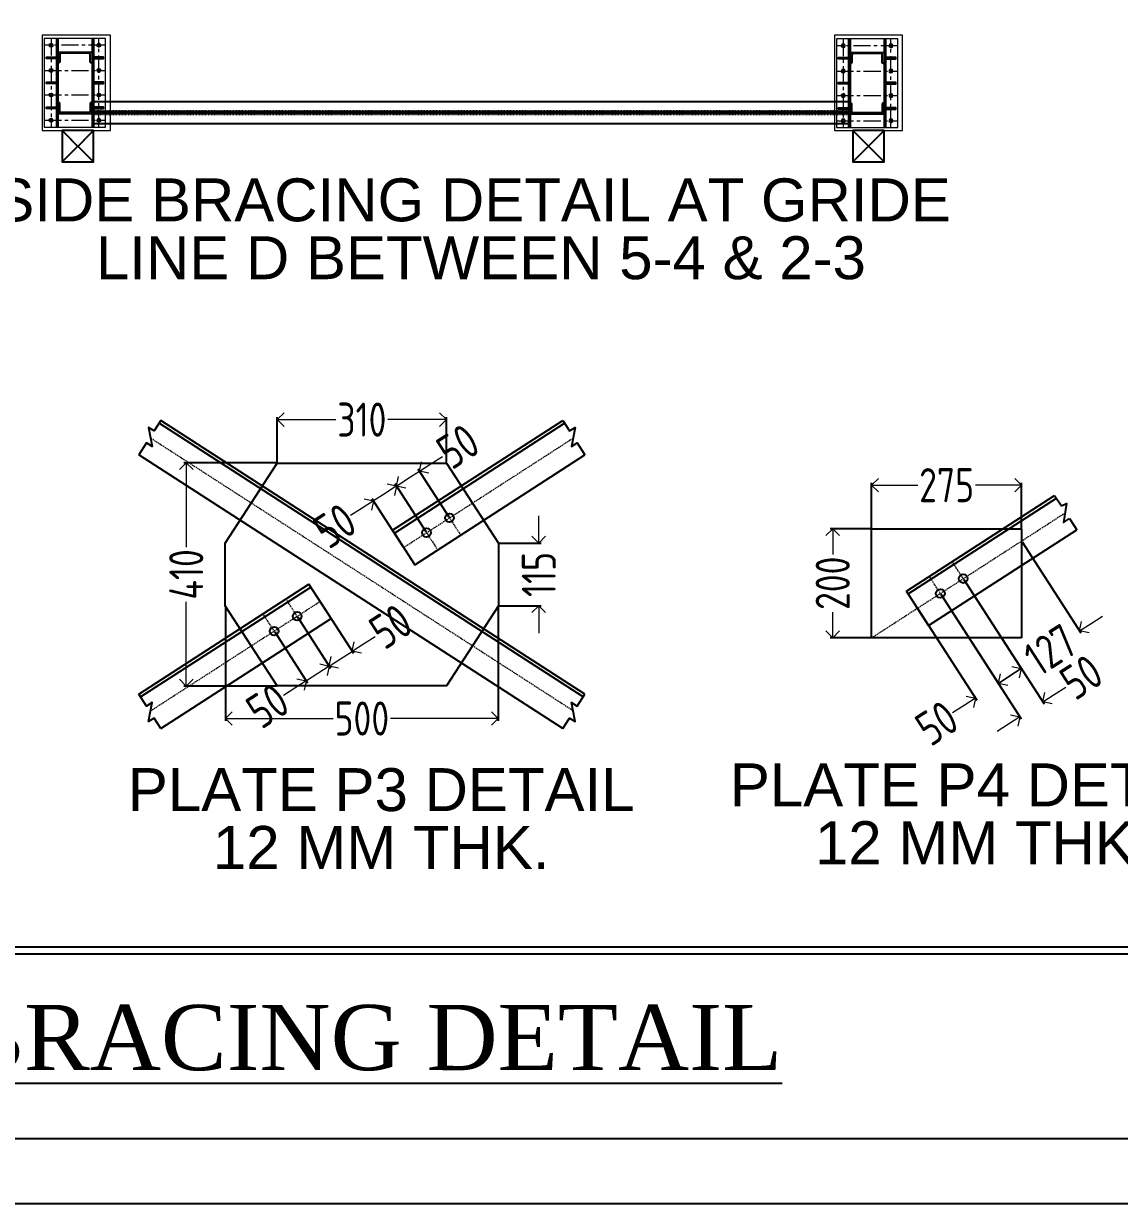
# Model space of a CAD drawing. Header units: millimetres. Extents: x 3470347 to 5996549, y -3470518 to 17149644.
# Drawn here: x 4732038 to 4740076, y 6601107 to 6609762 of the extents above; entities that cross this region are included whole.
import ezdxf
from ezdxf.enums import TextEntityAlignment as Align

# ---------------------------------------------------------------- set-up
doc = ezdxf.new("R2010")
doc.units = ezdxf.units.MM
doc.header["$MEASUREMENT"] = 0
doc.header["$PDMODE"] = 35
doc.header["$PDSIZE"] = -5
for name, pattern in [('CENTERX2', [4, 2.5, -0.5, 0.5, -0.5]), ('DASHED2', [0.375, 0.25, -0.125]), ('HIDDEN', [0.375, 0.25, -0.125])]:
    doc.linetypes.add(name, pattern=pattern)
doc.layers.get('0').update_dxf_attribs({"linetype": 'CONTINUOUS', "lineweight": 25})
doc.layers.get('DEFPOINTS').update_dxf_attribs({"linetype": 'CONTINUOUS', "lineweight": 25})
for name, color, linetype, lineweight in [('GB', 2, 'CONTINUOUS', 20), ('padestial', 5, 'CONTINUOUS', 20), ('rDIMension', 1, 'CONTINUOUS', 18), ('rPCC DASH', 9, 'HIDDEN', 15), ('rRCC 1', 3, 'CONTINUOUS', 25), ('rRCC 2', 40, 'CONTINUOUS', 15), ('SHEET', 7, 'CONTINUOUS', 15)]:
    doc.layers.add(name, color=color, linetype=linetype, lineweight=lineweight)
doc.layers.add('lintel', color=2, linetype='CONTINUOUS')
doc.styles.add('Arial', font='arial.ttf', dxfattribs={"height": 0.2})
doc.styles.add('DIM', font='geniso.shx', dxfattribs={"width": 0.85})
doc.styles.add('PDF Arial', font='arial.ttf')
doc.styles.add('TEXT3', font='geniso.shx')
doc.dimstyles.new('ST-25', dxfattribs={"dimscale": 100, "dimtxt": 2.5, "dimasz": 2, "dimexe": 0.18, "dimexo": 0.0625, "dimgap": 0.2, "dimtad": 0, "dimdec": 0, "dimlfac": 0.25, "dimzin": 0, "dimdsep": 46, "dimtxsty": 'DIM', "dimblk": 'OPEN90', "dimcen": 0.09, "dimclrd": 256, "dimclrt": 7, "dimadec": 0, "dimazin": 0, "dimtfac": 1, "dimtdec": 0, "dimtofl": 0, "dimtmove": 0, "dimatfit": 3, "dimldrblk": 'OPEN90', "dimfxl": 1, "dimtolj": 1, "dimtzin": 0, "dimlwd": -1, "dimarcsym": 0})

# ---------------------------------------------------------------- blocks, each defined once
blk = doc.blocks.new('BP1111')
at = {"transparency": 33554559}
h = blk.add_hatch(color=1, dxfattribs=at)
h.dxf.hatch_style = 1
h.paths.add_polyline_path([(4745403, 6853192.3), (4745403, 6852942.3), (4745483, 6852942.3), (4745483, 6852946.4, 0.414214), (4745473, 6852956.4), (4745420.1, 6852956.4, -0.414214), (4745410.1, 6852966.4), (4745410.1, 6853168.2, -0.414214), (4745420.1, 6853178.2), (4745473, 6853178.2, 0.414214), (4745483, 6853188.2), (4745483, 6853192.3)])
h = blk.add_hatch(color=1, dxfattribs=at)
h.dxf.hatch_style = 1
h.paths.add_polyline_path([(4745853, 6853192.3), (4745853, 6852942.3), (4745773, 6852942.3), (4745773, 6852946.4, -0.414214), (4745783, 6852956.4), (4745835.9, 6852956.4, 0.414214), (4745845.9, 6852966.4), (4745845.9, 6853168.2, 0.414214), (4745835.9, 6853178.2), (4745783, 6853178.2, -0.414214), (4745773, 6853188.2), (4745773, 6853192.3)])
at = {"color": 4}
for points in [[(4745438, 6853202.3), (4745438, 6853277.3), (4745448, 6853277.3), (4745448, 6853202.3)], [(4745623, 6853202.3), (4745623, 6853277.3), (4745633, 6853277.3), (4745633, 6853202.3)], [(4745806.3, 6853202.3), (4745806.3, 6853277.3), (4745816.3, 6853277.3), (4745816.3, 6853202.3)], [(4745438, 6852932.3), (4745438, 6852857.3), (4745448, 6852857.3), (4745448, 6852932.3)], [(4745623, 6852932.3), (4745623, 6852857.3), (4745633, 6852857.3), (4745633, 6852932.3)], [(4745806.3, 6852932.3), (4745806.3, 6852857.3), (4745816.3, 6852857.3), (4745816.3, 6852932.3)]]:
    blk.add_lwpolyline(points, close=True, dxfattribs=at)
for points in [[(4745953, 6853202.3), (4745303, 6853202.3)], [(4745953, 6853192.3), (4745303, 6853192.3)], [(4745953, 6852942.3), (4745303, 6852942.3)], [(4745953, 6852932.3), (4745303, 6852932.3)]]:
    blk.add_lwpolyline(points, dxfattribs=at)
at = {"color": 1}
for points in [[(4745483, 6853192.3), (4745483, 6853188.2, -0.414214), (4745473, 6853178.2), (4745420.1, 6853178.2, 0.414214), (4745410.1, 6853168.2), (4745410.1, 6852966.4, 0.414214), (4745420.1, 6852956.4), (4745473, 6852956.4, -0.414214), (4745483, 6852946.4), (4745483, 6852942.3), (4745403, 6852942.3), (4745403, 6853192.3)], [(4745773, 6853192.3), (4745773, 6853188.2, 0.414214), (4745783, 6853178.2), (4745835.9, 6853178.2, -0.414214), (4745845.9, 6853168.2), (4745845.9, 6852966.4, -0.414214), (4745835.9, 6852956.4), (4745783, 6852956.4, 0.414214), (4745773, 6852946.4), (4745773, 6852942.3), (4745853, 6852942.3), (4745853, 6853192.3)]]:
    blk.add_lwpolyline(points, format="xyb", close=True, dxfattribs=at)
at = {"color": 2}
for centre in [(4745353, 6853242.3), (4745538.3, 6853242.3), (4745718.1, 6853242.3), (4745903, 6853242.3), (4745353, 6852892.3), (4745538.3, 6852892.3), (4745718.1, 6852892.3), (4745903, 6852892.3)]:
    blk.add_circle(centre, 12, dxfattribs=at)
at = {"layer": 'GB', "color": 8, "linetype": 'CENTERX2', "ltscale": 50}
for p, q in [((4745303, 6853242.3), (4745953, 6853242.3)), ((4745353, 6852842.3), (4745353, 6853292.3)), ((4745538.3, 6852842.3), (4745538.3, 6853292.3)), ((4745718.1, 6852842.3), (4745718.1, 6853292.3)), ((4745903, 6853292.3), (4745903, 6852842.3)), ((4745953, 6852892.3), (4745303, 6852892.3))]:
    blk.add_line(p, q, dxfattribs=at)
at = {"layer": 'GB', "color": 5}
blk.add_lwpolyline([(4745953, 6853292.3), (4745953, 6852842.3), (4745303, 6852842.3), (4745303, 6853292.3)], close=True, dxfattribs=at)
blk = doc.blocks.new('_Open90')
at = {"color": 0, "linetype": 'ByBlock', "lineweight": -2}
for p, q in [((0, 0), (-1, 0)), ((-0.5, 0.5), (0, 0)), ((0, 0), (-0.5, -0.5))]:
    blk.add_line(p, q, dxfattribs=at)
blk = doc.blocks.new('*D1825')
at = {"layer": 'DEFPOINTS', "color": 0}
for p in [(4739358.6, 6606376.3), (4738258.6, 6606056.6), (4739358.6, 6606056.6)]:
    blk.add_point(p, dxfattribs=at)
at = {"layer": 'rDIMension', "color": 0, "lineweight": -2}
for p, q in [((4738258.6, 6606062.9), (4738258.6, 6606394.3)), ((4739358.6, 6606062.9), (4739358.6, 6606394.3))]:
    blk.add_line(p, q, dxfattribs=at)
at = {"layer": 'rDIMension'}
for p, q in [((4738358.6, 6606376.3), (4738597.4, 6606376.3)), ((4739258.6, 6606376.3), (4739019.9, 6606376.3))]:
    blk.add_line(p, q, dxfattribs=at)
at = {"layer": 'rDIMension', "xscale": 100, "yscale": 100, "zscale": 100, "rotation": 180}
blk.add_blockref('_Open90', (4738258.6, 6606376.3), dxfattribs=at)
at = {"layer": 'rDIMension', "xscale": 100, "yscale": 100, "zscale": 100}
blk.add_blockref('_Open90', (4739358.6, 6606376.3), dxfattribs=at)
at = {"layer": 'rDIMension', "color": 7, "insert": (4738808.6, 6606376.3), "char_height": 250, "attachment_point": 5, "style": 'DIM'}
blk.add_mtext('\\A1;275', dxfattribs=at)
blk = doc.blocks.new('*D1826')
at = {"layer": 'DEFPOINTS', "color": 0}
for p in [(4738258.6, 6606056.6), (4737973.3, 6605256.6), (4738258.6, 6605256.6)]:
    blk.add_point(p, dxfattribs=at)
at = {"layer": 'rDIMension', "color": 0, "lineweight": -2}
for p, q in [((4738252.4, 6606056.6), (4737955.3, 6606056.6)), ((4738252.4, 6605256.6), (4737955.3, 6605256.6))]:
    blk.add_line(p, q, dxfattribs=at)
at = {"layer": 'rDIMension'}
for p, q in [((4737973.3, 6605956.6), (4737973.3, 6605867.9)), ((4737973.3, 6605356.6), (4737973.3, 6605445.3))]:
    blk.add_line(p, q, dxfattribs=at)
at = {"layer": 'rDIMension', "xscale": 100, "yscale": 100, "zscale": 100}
for p, rotation in [((4737973.3, 6606056.6), 90), ((4737973.3, 6605256.6), 270)]:
    blk.add_blockref('_Open90', p, dxfattribs=dict(at, rotation=rotation))
at = {"layer": 'rDIMension', "color": 7, "insert": (4737973.3, 6605656.6), "char_height": 250, "attachment_point": 5, "rotation": 90, "style": 'DIM'}
blk.add_mtext('\\A1;200', dxfattribs=at)
blk = doc.blocks.new('*D1827')
at = {"layer": 'DEFPOINTS', "color": 0}
for p in [(4738762.7, 6605582), (4738594.7, 6605473.5), (4739188.5, 6604922.3)]:
    blk.add_point(p, dxfattribs=at)
at = {"layer": 'rDIMension', "color": 0, "lineweight": -2}
for p, q in [((4738766.1, 6605576.7), (4739198.3, 6604907.2)), ((4738598.1, 6605468.3), (4739030.2, 6604798.7))]:
    blk.add_line(p, q, dxfattribs=at)
at = {"layer": 'rDIMension'}
for p, q in [((4739272.5, 6604976.5), (4739356.5, 6605030.8)), ((4738936.4, 6604759.6), (4738852.4, 6604705.4))]:
    blk.add_line(p, q, dxfattribs=at)
at = {"layer": 'rDIMension', "xscale": 100, "yscale": 100, "zscale": 100}
for p, rotation in [((4739188.5, 6604922.3), 212.8386773808613), ((4739020.5, 6604813.9), 32.83867738086132)]:
    blk.add_blockref('_Open90', p, dxfattribs=dict(at, rotation=rotation))
at = {"layer": 'rDIMension', "color": 7, "insert": (4738737.3, 6604631.1), "char_height": 250, "attachment_point": 5, "rotation": 32.83868, "style": 'DIM'}
blk.add_mtext('\\A1;50', dxfattribs=at)
blk = doc.blocks.new('*D1828')
at = {"layer": 'DEFPOINTS', "color": 0}
for p in [(4738930.8, 6605690.4), (4738762.7, 6605582), (4739514.4, 6604786.1)]:
    blk.add_point(p, dxfattribs=at)
at = {"layer": 'rDIMension', "color": 0, "lineweight": -2}
for p, q in [((4738934.2, 6605685.2), (4739524.2, 6604771)), ((4738766.1, 6605576.7), (4739356.2, 6604662.5))]:
    blk.add_line(p, q, dxfattribs=at)
at = {"layer": 'rDIMension'}
for p, q in [((4739598.5, 6604840.3), (4739682.5, 6604894.5)), ((4739262.4, 6604623.4), (4739178.4, 6604569.2))]:
    blk.add_line(p, q, dxfattribs=at)
at = {"layer": 'rDIMension', "xscale": 100, "yscale": 100, "zscale": 100}
for p, rotation in [((4739514.4, 6604786.1), 212.8386773804924), ((4739346.4, 6604677.6), 32.83867738049248)]:
    blk.add_blockref('_Open90', p, dxfattribs=dict(at, rotation=rotation))
at = {"layer": 'rDIMension', "color": 7, "insert": (4739797.6, 6604968.8), "char_height": 250, "attachment_point": 5, "rotation": 32.83868, "style": 'DIM'}
blk.add_mtext('\\A1;50', dxfattribs=at)
blk = doc.blocks.new('*D1829')
at = {"layer": 'DEFPOINTS', "color": 0}
for p in [(4739358.6, 6605966.6), (4738930.8, 6605690.4), (4739784.4, 6605306.9)]:
    blk.add_point(p, dxfattribs=at)
at = {"layer": 'rDIMension', "color": 0, "lineweight": -2}
for p, q in [((4739362, 6605961.3), (4739794.1, 6605291.8)), ((4738934.2, 6605685.2), (4739366.3, 6605015.6))]:
    blk.add_line(p, q, dxfattribs=at)
at = {"layer": 'rDIMension'}
for p, q in [((4739868.4, 6605361.1), (4739952.4, 6605415.3)), ((4739272.5, 6604976.5), (4739188.5, 6604922.3))]:
    blk.add_line(p, q, dxfattribs=at)
at = {"layer": 'rDIMension', "yscale": 100, "zscale": 100}
for p, xscale, rotation in [((4739784.4, 6605306.9), 99.99999999999999, 212.8386773807423), ((4739356.5, 6605030.8), 100, 32.83867738074237)]:
    blk.add_blockref('_Open90', p, dxfattribs=dict(at, xscale=xscale, rotation=rotation))
at = {"layer": 'rDIMension', "color": 7, "insert": (4739570.5, 6605168.8), "char_height": 250, "attachment_point": 5, "rotation": 32.83868, "style": 'DIM'}
blk.add_mtext('\\A1;127', dxfattribs=at)
blk = doc.blocks.new('*D1830')
at = {"layer": 'DEFPOINTS', "color": 0}
for p in [(4735139.5, 6606856.9), (4733899.5, 6606537.7), (4735139.5, 6606537.7)]:
    blk.add_point(p, dxfattribs=at)
at = {"layer": 'rDIMension', "color": 0, "lineweight": -2}
for p, q in [((4733899.5, 6606544), (4733899.5, 6606874.9)), ((4735139.5, 6606544), (4735139.5, 6606874.9))]:
    blk.add_line(p, q, dxfattribs=at)
at = {"layer": 'rDIMension'}
for p, q in [((4733999.5, 6606856.9), (4734329.4, 6606856.9)), ((4735039.5, 6606856.9), (4734709.5, 6606856.9))]:
    blk.add_line(p, q, dxfattribs=at)
at = {"layer": 'rDIMension', "xscale": 100, "yscale": 100, "zscale": 100, "rotation": 180}
blk.add_blockref('_Open90', (4733899.5, 6606856.9), dxfattribs=at)
at = {"layer": 'rDIMension', "xscale": 100, "yscale": 100, "zscale": 100}
blk.add_blockref('_Open90', (4735139.5, 6606856.9), dxfattribs=at)
at = {"layer": 'rDIMension', "color": 7, "insert": (4734519.5, 6606856.9), "char_height": 250, "attachment_point": 5, "style": 'DIM'}
blk.add_mtext('\\A1;310', dxfattribs=at)
blk = doc.blocks.new('*D1831')
at = {"layer": 'DEFPOINTS', "color": 0}
for p in [(4733518.7, 6605491), (4735520.2, 6605491), (4735520.2, 6604664.4)]:
    blk.add_point(p, dxfattribs=at)
at = {"layer": 'rDIMension', "color": 0, "lineweight": -2}
for p, q in [((4733518.7, 6605484.8), (4733518.7, 6604646.4)), ((4735520.2, 6605484.8), (4735520.2, 6604646.4))]:
    blk.add_line(p, q, dxfattribs=at)
at = {"layer": 'rDIMension'}
for p, q in [((4733618.7, 6604664.4), (4734308.1, 6604664.4)), ((4735420.2, 6604664.4), (4734730.8, 6604664.4))]:
    blk.add_line(p, q, dxfattribs=at)
at = {"layer": 'rDIMension', "xscale": 100, "yscale": 100, "zscale": 100, "rotation": 180}
blk.add_blockref('_Open90', (4733518.7, 6604664.4), dxfattribs=at)
at = {"layer": 'rDIMension', "xscale": 100, "yscale": 100, "zscale": 100}
blk.add_blockref('_Open90', (4735520.2, 6604664.4), dxfattribs=at)
at = {"layer": 'rDIMension', "color": 7, "insert": (4734519.5, 6604664.4), "char_height": 250, "attachment_point": 5, "style": 'DIM'}
blk.add_mtext('\\A1;500', dxfattribs=at)
blk = doc.blocks.new('*D1832')
at = {"layer": 'DEFPOINTS', "color": 0}
for p in [(4735521.2, 6605951), (4735521.2, 6605491), (4735817.3, 6605491)]:
    blk.add_point(p, dxfattribs=at)
at = {"layer": 'rDIMension'}
for p, q in [((4735817.3, 6606051), (4735817.3, 6606151)), ((4735817.3, 6605391), (4735817.3, 6605291))]:
    blk.add_line(p, q, dxfattribs=at)
at = {"layer": 'rDIMension', "color": 0, "lineweight": -2}
for p, q in [((4735527.5, 6605951), (4735835.3, 6605951)), ((4735527.5, 6605491), (4735835.3, 6605491))]:
    blk.add_line(p, q, dxfattribs=at)
at = {"layer": 'rDIMension', "xscale": 100, "yscale": 100, "zscale": 100}
for p, rotation in [((4735817.3, 6605951), 270), ((4735817.3, 6605491), 90)]:
    blk.add_blockref('_Open90', p, dxfattribs=dict(at, rotation=rotation))
at = {"layer": 'rDIMension', "color": 7, "insert": (4735817.3, 6605721), "char_height": 250, "attachment_point": 5, "rotation": 90, "style": 'DIM'}
blk.add_mtext('\\A1;115', dxfattribs=at)
blk = doc.blocks.new('*D1833')
at = {"layer": 'DEFPOINTS', "color": 0}
for p in [(4733231.5, 6606540.7), (4733899.5, 6606540.7), (4733899.5, 6604902.3)]:
    blk.add_point(p, dxfattribs=at)
at = {"layer": 'rDIMension', "color": 0, "lineweight": -2}
for p, q in [((4733893.2, 6606540.7), (4733213.5, 6606540.7)), ((4733893.2, 6604902.3), (4733213.5, 6604902.3))]:
    blk.add_line(p, q, dxfattribs=at)
at = {"layer": 'rDIMension'}
for p, q in [((4733231.5, 6606440.7), (4733231.5, 6605922.2)), ((4733231.5, 6605002.3), (4733231.5, 6605520.8))]:
    blk.add_line(p, q, dxfattribs=at)
at = {"layer": 'rDIMension', "xscale": 100, "yscale": 100, "zscale": 100}
for p, rotation in [((4733231.5, 6606540.7), 90), ((4733231.5, 6604902.3), 270)]:
    blk.add_blockref('_Open90', p, dxfattribs=dict(at, rotation=rotation))
at = {"layer": 'rDIMension', "color": 7, "insert": (4733231.5, 6605721.5), "char_height": 250, "attachment_point": 5, "rotation": 90, "style": 'DIM'}
blk.add_mtext('\\A1;410', dxfattribs=at)
blk = doc.blocks.new('*D2625')
at = {"layer": 'DEFPOINTS', "color": 0}
for p in [(4734212.8, 6605522.8), (4734044.8, 6605414.4), (4734448.3, 6605157.9)]:
    blk.add_point(p, dxfattribs=at)
at = {"layer": 'rDIMension', "color": 0, "lineweight": -2}
for p, q in [((4734216.2, 6605517.6), (4734458.1, 6605142.8)), ((4734048.2, 6605409.1), (4734290.1, 6605034.3))]:
    blk.add_line(p, q, dxfattribs=at)
at = {"layer": 'rDIMension'}
for p, q in [((4734532.4, 6605212.1), (4734616.4, 6605266.3)), ((4734196.3, 6604995.2), (4734112.3, 6604941))]:
    blk.add_line(p, q, dxfattribs=at)
at = {"layer": 'rDIMension', "xscale": 100, "yscale": 100, "zscale": 100}
for p, rotation in [((4734448.3, 6605157.9), 212.8386773805719), ((4734280.3, 6605049.4), 32.83867738057196)]:
    blk.add_blockref('_Open90', p, dxfattribs=dict(at, rotation=rotation))
at = {"layer": 'rDIMension', "color": 7, "insert": (4734731.5, 6605340.6), "char_height": 250, "attachment_point": 5, "rotation": 32.83868, "style": 'DIM'}
blk.add_mtext('\\A1;50', dxfattribs=at)
blk = doc.blocks.new('*D2626')
at = {"layer": 'DEFPOINTS', "color": 0}
for p in [(4734044.8, 6605414.4), (4733876.6, 6605306.1), (4734111.8, 6604940.7)]:
    blk.add_point(p, dxfattribs=at)
at = {"layer": 'rDIMension', "color": 0, "lineweight": -2}
for p, q in [((4734048.2, 6605409.1), (4734289.7, 6605033.8)), ((4733880, 6605300.9), (4734121.6, 6604925.6))]:
    blk.add_line(p, q, dxfattribs=at)
at = {"layer": 'rDIMension'}
for p, q in [((4734364.1, 6605103.1), (4734448.2, 6605157.2)), ((4734027.7, 6604886.6), (4733943.7, 6604832.5))]:
    blk.add_line(p, q, dxfattribs=at)
at = {"layer": 'rDIMension', "xscale": 100, "yscale": 100, "zscale": 100}
for p, rotation in [((4734280, 6605049), 212.770905156517), ((4734111.8, 6604940.7), 32.770905156517)]:
    blk.add_blockref('_Open90', p, dxfattribs=dict(at, rotation=rotation))
at = {"layer": 'rDIMension', "color": 7, "insert": (4733828.5, 6604758.3), "char_height": 250, "attachment_point": 5, "rotation": 32.77091, "style": 'DIM'}
blk.add_mtext('\\A1;50', dxfattribs=at)
blk = doc.blocks.new('*D2627')
at = {"layer": 'DEFPOINTS', "color": 0}
for p in [(4734605.3, 6606261.4), (4734994.3, 6606027.5), (4734826.2, 6605919)]:
    blk.add_point(p, dxfattribs=at)
at = {"layer": 'rDIMension'}
for p, q in [((4734857.3, 6606424.1), (4734941.3, 6606478.3)), ((4734521.2, 6606207.2), (4734437.2, 6606152.9))]:
    blk.add_line(p, q, dxfattribs=at)
at = {"layer": 'rDIMension', "color": 0, "lineweight": -2}
for p, q in [((4734990.9, 6606032.7), (4734763.5, 6606385)), ((4734822.8, 6605924.3), (4734595.5, 6606276.5))]:
    blk.add_line(p, q, dxfattribs=at)
at = {"layer": 'rDIMension', "xscale": 100, "yscale": 100, "zscale": 100}
for p, rotation in [((4734773.3, 6606369.9), 212.8386773807167), ((4734605.3, 6606261.4), 32.83867738071664)]:
    blk.add_blockref('_Open90', p, dxfattribs=dict(at, rotation=rotation))
at = {"layer": 'rDIMension', "color": 7, "insert": (4734322.1, 6606078.7), "char_height": 250, "attachment_point": 5, "rotation": 32.83868, "style": 'DIM'}
blk.add_mtext('\\A1;50', dxfattribs=at)
blk = doc.blocks.new('*D2628')
at = {"layer": 'DEFPOINTS', "color": 0}
for p in [(4734941.8, 6606478.5), (4735162.3, 6606135.9), (4734994.1, 6606027.7)]:
    blk.add_point(p, dxfattribs=at)
at = {"layer": 'rDIMension'}
for p, q in [((4735025.9, 6606532.6), (4735110, 6606586.7)), ((4734689.5, 6606316.1), (4734605.5, 6606262))]:
    blk.add_line(p, q, dxfattribs=at)
at = {"layer": 'rDIMension', "color": 0, "lineweight": -2}
for p, q in [((4735158.9, 6606141.2), (4734932.1, 6606493.6)), ((4734990.8, 6606032.9), (4734763.9, 6606385.3))]:
    blk.add_line(p, q, dxfattribs=at)
at = {"layer": 'rDIMension', "xscale": 100, "yscale": 100, "zscale": 100}
for p, rotation in [((4734941.8, 6606478.5), 212.7709051568857), ((4734773.6, 6606370.2), 32.77090515688575)]:
    blk.add_blockref('_Open90', p, dxfattribs=dict(at, rotation=rotation))
at = {"layer": 'rDIMension', "color": 7, "insert": (4735225.1, 6606660.9), "char_height": 250, "attachment_point": 5, "rotation": 32.77091, "style": 'DIM'}
blk.add_mtext('\\A1;50', dxfattribs=at)

msp = doc.modelspace()

# ---------------------------------------------------------------- hatches: boundary and pattern name
at = {"transparency": 33554559}
h = msp.add_hatch(color=1, dxfattribs=at)
h.dxf.hatch_style = 1
h.paths.add_polyline_path([(4732540.2, 6609553.36), (4732290.2, 6609553.36), (4732290.2, 6609473.36), (4732294.3, 6609473.36, 0.4142136), (4732304.3, 6609483.36), (4732304.3, 6609536.26, -0.4142136), (4732314.3, 6609546.26), (4732516.1, 6609546.26, -0.4142136), (4732526.1, 6609536.26), (4732526.1, 6609483.36, 0.4142136), (4732536.1, 6609473.36), (4732540.2, 6609473.36)])
h = msp.add_hatch(color=1, dxfattribs=at)
h.dxf.hatch_style = 1
h.paths.add_polyline_path([(4732540.2, 6609103.36), (4732290.2, 6609103.36), (4732290.2, 6609183.36), (4732294.3, 6609183.36, -0.4142136), (4732304.3, 6609173.36), (4732304.3, 6609120.46, 0.4142136), (4732314.3, 6609110.46), (4732516.1, 6609110.46, 0.4142136), (4732526.1, 6609120.46), (4732526.1, 6609173.36, -0.4142136), (4732536.1, 6609183.36), (4732540.2, 6609183.36)])
at = {"layer": 'padestial', "linetype": 'ByBlock', "true_color": 0xfeeab9}
h = msp.add_hatch(color=254, dxfattribs=at)
h.dxf.hatch_style = 1
h.paths.add_polyline_path([(4732827.2, 6609115.36), (4732540.2, 6609115.36), (4732540.2, 6609103.36), (4732827.2, 6609103.36)])
h = msp.add_hatch(color=254, dxfattribs=at)
h.dxf.hatch_style = 1
h.paths.add_polyline_path([(4735595.2, 6609103.36), (4735595.2, 6609115.36), (4735045.2, 6609115.36), (4735045.2, 6609103.36)])
h = msp.add_hatch(color=254, dxfattribs=at)
h.dxf.hatch_style = 1
h.paths.add_polyline_path([(4737813.2, 6609115.36), (4738100.2, 6609115.36), (4738100.2, 6609103.36), (4737813.2, 6609103.36)])

# ---------------------------------------------------------------- linework, layer by layer
at = {"color": 5, "linetype": 'DASHED2', "ltscale": 0.25}
for p, q in [((4732540.2, 6609121.36, 0), (4738100.2, 6609121.36, 0)), ((4732540.2, 6609097.36, 0), (4738100.2, 6609097.36, 0))]:
    msp.add_line(p, q, dxfattribs=at)
at = {"lineweight": 25}
for p, q in [((4723007.98, 6602990.43), (4744367.37, 6602990.43)), ((4723007.98, 6602937.77), (4744367.37, 6602937.77))]:
    msp.add_line(p, q, dxfattribs=at)
at = {"color": 4, "elevation": 0}
for points in [[(4732280.2, 6609653.36), (4732280.2, 6609003.36)], [(4732290.2, 6609653.36), (4732290.2, 6609003.36)], [(4732540.2, 6609653.36), (4732540.2, 6609003.36)], [(4732550.2, 6609653.36), (4732550.2, 6609003.36)]]:
    msp.add_lwpolyline(points, dxfattribs=at)
for points in [[(4732280.2, 6609506.69), (4732205.2, 6609506.69), (4732205.2, 6609516.69), (4732280.2, 6609516.69)], [(4732550.2, 6609506.69), (4732625.2, 6609506.69), (4732625.2, 6609516.69), (4732550.2, 6609516.69)], [(4732280.2, 6609323.36), (4732205.2, 6609323.36), (4732205.2, 6609333.36), (4732280.2, 6609333.36)], [(4732550.2, 6609323.36), (4732625.2, 6609323.36), (4732625.2, 6609333.36), (4732550.2, 6609333.36)], [(4732280.2, 6609138.36), (4732205.2, 6609138.36), (4732205.2, 6609148.36), (4732280.2, 6609148.36)], [(4732550.2, 6609138.36), (4732625.2, 6609138.36), (4732625.2, 6609148.36), (4732550.2, 6609148.36)]]:
    msp.add_lwpolyline(points, close=True, dxfattribs=at)
at = {"color": 1, "elevation": 0}
for points in [[(4732540.2, 6609473.36), (4732536.1, 6609473.36, -0.4142136), (4732526.1, 6609483.36), (4732526.1, 6609536.26, 0.4142136), (4732516.1, 6609546.26), (4732314.3, 6609546.26, 0.4142136), (4732304.3, 6609536.26), (4732304.3, 6609483.36, -0.4142136), (4732294.3, 6609473.36), (4732290.2, 6609473.36), (4732290.2, 6609553.36), (4732540.2, 6609553.36)], [(4732540.2, 6609183.36), (4732536.1, 6609183.36, 0.4142136), (4732526.1, 6609173.36), (4732526.1, 6609120.46, -0.4142136), (4732516.1, 6609110.46), (4732314.3, 6609110.46, -0.4142136), (4732304.3, 6609120.46), (4732304.3, 6609173.36, 0.4142136), (4732294.3, 6609183.36), (4732290.2, 6609183.36), (4732290.2, 6609103.36), (4732540.2, 6609103.36)]]:
    msp.add_lwpolyline(points, format="xyb", close=True, dxfattribs=at)
at = {"color": 6, "elevation": 0}
msp.add_lwpolyline([(4738350.2, 6608978.36), (4738120.2, 6608978.36), (4738120.2, 6608748.36), (4738350.2, 6608748.36)], close=True, dxfattribs=at)
for points in [[(4738350.2, 6608748.36), (4738120.2, 6608978.36)], [(4738120.2, 6608748.36), (4738350.2, 6608978.36)]]:
    msp.add_lwpolyline(points, dxfattribs=at)
at = {"elevation": 0}
for points in [[(4733045.73, 6606850.7), (4732996.53, 6606774.47), (4732955.6, 6606799.53), (4732980.87, 6606660.8), (4732940.13, 6606687.1), (4732883.05, 6606598.64)], [(4735993.19, 6606850.7), (4736042.39, 6606774.47), (4736083.32, 6606799.53), (4736058.04, 6606660.8), (4736098.78, 6606687.1), (4736155.87, 6606598.64)], [(4733045.73, 6604591.32), (4732996.53, 6604667.56), (4732955.6, 6604642.5), (4732980.87, 6604781.22), (4732940.13, 6604754.93), (4732883.05, 6604843.38)], [(4735993.19, 6604591.32), (4736042.39, 6604667.56), (4736083.32, 6604642.5), (4736058.04, 6604781.22), (4736098.78, 6604754.93), (4736155.87, 6604843.38)]]:
    msp.add_lwpolyline(points, dxfattribs=at)
at = {"color": 2}
for centre in [(4732240.2, 6609603.36, 0), (4732590.2, 6609603.36, 0), (4732240.2, 6609418.52, 0), (4732590.2, 6609418.52, 0), (4732240.2, 6609238.69, 0), (4732590.2, 6609238.69, 0), (4732240.2, 6609053.36, 0), (4732590.2, 6609053.36, 0)]:
    msp.add_circle(centre, 12, dxfattribs=at)
at = {"layer": 'GB', "color": 8, "linetype": 'CENTERX2', "ltscale": 50}
for p, q in [((4732640.2, 6609603.36, 0), (4732190.2, 6609603.36, 0)), ((4732240.2, 6609653.36, 0), (4732240.2, 6609003.36, 0)), ((4732590.2, 6609003.36, 0), (4732590.2, 6609653.36, 0)), ((4732190.2, 6609418.52, 0), (4732640.2, 6609418.52, 0)), ((4732190.2, 6609238.69, 0), (4732640.2, 6609238.69, 0)), ((4732190.2, 6609053.36, 0), (4732640.2, 6609053.36, 0))]:
    msp.add_line(p, q, dxfattribs=at)
at = {"layer": 'GB', "color": 4, "elevation": 0}
for points in [[(4732675.2, 6609678.36), (4732175.2, 6609678.36), (4732175.2, 6608978.36), (4732675.2, 6608978.36)], [(4738485.2, 6609678.36), (4737985.2, 6609678.36), (4737985.2, 6608978.36), (4738485.2, 6608978.36)]]:
    msp.add_lwpolyline(points, close=True, dxfattribs=at)
at = {"layer": 'GB', "color": 5, "elevation": 0}
msp.add_lwpolyline([(4732640.2, 6609653.36), (4732190.2, 6609653.36), (4732190.2, 6609003.36), (4732640.2, 6609003.36)], close=True, dxfattribs=at)
at = {"layer": 'lintel', "color": 5, "linetype": 'ByBlock', "elevation": 0}
for points in [[(4732540.2, 6609115.36), (4732540.2, 6609190.36), (4738100.2, 6609190.36), (4738100.2, 6609115.36)], [(4738100.2, 6609103.36), (4732540.2, 6609103.36), (4732540.2, 6609028.36), (4738100.2, 6609028.36)]]:
    msp.add_lwpolyline(points, close=True, dxfattribs=at)
for points in [[(4736142.86, 6604823.22), (4733032.71, 6606830.54)], [(4736155.87, 6604843.38), (4733045.73, 6606850.7)], [(4734744.89, 6606045.04), (4735993.19, 6606850.7)], [(4734757.91, 6606024.88), (4736006.2, 6606830.54)], [(4735993.19, 6604591.32), (4732883.05, 6606598.64)], [(4734907.57, 6605792.98), (4736155.87, 6606598.64)], [(4738513.35, 6605599.56), (4739601, 6606301.54)], [(4738526.36, 6605579.39), (4739614.01, 6606281.37)], [(4734744.89, 6606045.04), (4734907.57, 6605792.98)], [(4738676.03, 6605347.5), (4739763.68, 6606049.48)], [(4732883.05, 6604843.38), (4734131.34, 6605649.05)], [(4732896.06, 6604823.22), (4734144.36, 6605628.88)], [(4734294.02, 6605396.99), (4734131.34, 6605649.05)], [(4738676.03, 6605347.5), (4738513.35, 6605599.56)], [(4733045.73, 6604591.32), (4734294.02, 6605396.99)]]:
    msp.add_lwpolyline(points, dxfattribs=at)
at = {"layer": 'lintel', "color": 220, "linetype": 'ByBlock', "elevation": 0}
for points in [[(4735521.25, 6605951.01), (4735521.25, 6605491.01), (4735139.46, 6604904.29), (4733899.46, 6604904.29), (4733517.67, 6605491.01), (4733517.67, 6605951.01), (4733899.46, 6606537.74), (4735139.46, 6606537.74)], [(4739358.61, 6605256.62), (4738258.61, 6605256.62), (4738258.61, 6606056.62), (4739358.61, 6606056.62)]]:
    msp.add_lwpolyline(points, close=True, dxfattribs=at)
at = {"layer": 'lintel', "color": 7, "linetype": 'ByBlock', "elevation": 0}
for points in [[(4739601, 6606301.54), (4739651.38, 6606223.47)], [(4739651.38, 6606223.47), (4739688.25, 6606242.07), (4739667.23, 6606102.6), (4739711.11, 6606130.93)], [(4739711.11, 6606130.93), (4739763.68, 6606049.48)]]:
    msp.add_lwpolyline(points, dxfattribs=at)
at = {"layer": 'padestial', "color": 254, "linetype": 'ByBlock', "true_color": 0xfeeab9, "elevation": 0}
for points in [[(4732540.2, 6609103.36), (4732827.2, 6609103.36), (4732827.2, 6609115.36), (4732540.2, 6609115.36)], [(4735045.2, 6609103.36), (4735595.2, 6609103.36), (4735595.2, 6609115.36), (4735045.2, 6609115.36)], [(4738100.2, 6609103.36), (4737813.2, 6609103.36), (4737813.2, 6609115.36), (4738100.2, 6609115.36)]]:
    msp.add_lwpolyline(points, close=True, dxfattribs=at)
at = {"layer": 'rPCC DASH', "linetype": 'DASHED2', "ltscale": 40, "elevation": 0}
for points in [[(4736069.03, 6604720.9), (4732969.88, 6606721.13)], [(4734826.23, 6605919.01), (4736069.03, 6606721.13)], [(4738258.61, 6605256.62), (4739677.77, 6606172.56)], [(4732969.88, 6604720.9), (4734212.68, 6605523.02)]]:
    msp.add_lwpolyline(points, dxfattribs=at)
at = {"layer": 'rPCC DASH', "color": 8, "linetype": 'DASHED2', "ltscale": 30, "elevation": 0}
for points in [[(4735080.97, 6606261.95), (4735243.65, 6606009.89)], [(4734912.93, 6606153.5), (4735075.61, 6605901.43)], [(4739012.11, 6605564.41), (4738849.43, 6605816.47)], [(4738844.07, 6605455.95), (4738681.39, 6605708.01)], [(4734125.98, 6605288.53), (4733963.3, 6605540.59)], [(4733957.94, 6605180.08), (4733795.26, 6605432.14)]]:
    msp.add_lwpolyline(points, dxfattribs=at)
at = {"layer": 'rRCC 1', "color": 40, "true_color": 0xf8d731}
for centre in [(4735162.18, 6606136.12, 0), (4734994.14, 6606027.66, 0), (4738930.77, 6605690.44, 0), (4738762.73, 6605581.98, 0), (4734044.77, 6605414.36, 0), (4733876.73, 6605305.91, 0)]:
    msp.add_circle(centre, 32, dxfattribs=at)

# ---------------------------------------------------------------- block references
at = {"xscale": -1, "rotation": 270}
msp.add_blockref('BP1111', (-2114842.11, 1863696.4, 0), dxfattribs=at)

# ---------------------------------------------------------------- texts
at = {"lineweight": 25, "attachment_point": 1, "style": 'TEXT3', "bg_fill": 2}
for insert, char_height, width in [((4696360.85, 6608838.74, 0), 137.7392, 37638.8956), ((4717277.27, 6608469.14, 0), 131.1802, 35846.5673)]:
    msp.add_mtext('{\\ftimes new roman|b0|i0|c0|p0;\\L-}', dxfattribs=dict(at, insert=insert, char_height=char_height, width=width))
at = {"color": 7, "lineweight": 25, "insert": (4733687.67, 6602320.66), "char_height": 478.6015, "width": 19703.8713, "attachment_point": 5, "style": 'Arial'}
msp.add_mtext('{\\ftimes new roman|b0|i0|c0|p0;\\LSIDE BRACING DETAIL}', dxfattribs=at)
at = {"layer": 'rRCC 2', "style": 'PDF Arial'}
for s, p in [('LINE D BETWEEN 5-4 & 2-3', (4735392.98, 6608044.76, 0)), ('PLATE P3 DETAIL', (4734661.54, 6604142.9, 0)), ('PLATE P4 DETAIL', (4739077.47, 6604177.64, 0)), ('12 MM THK.', (4734661.54, 6603718.56, 0)), ('12 MM THK.', (4739077.47, 6603753.3, 0))]:
    msp.add_text(s, height=315, dxfattribs=at).set_placement(p, align=Align.MIDDLE_CENTER)

# ---------------------------------------------------------------- dimensions: what is measured, and where the dimension line sits
at = {"layer": 'rDIMension'}
for base, p1, p2, picture, middle in [((4735139.46, 6606856.91, 0), (4733899.46, 6606537.74, 0), (4735139.46, 6606537.74, 0), '*D1830', (4734519.46, 6606856.91, 0)), ((4739358.61, 6606376.26, 0), (4738258.61, 6606056.62, 0), (4739358.61, 6606056.62, 0), '*D1825', (4738808.61, 6606376.26, 0)), ((4735520.25, 6604664.45, 0), (4733518.67, 6605491.01, 0), (4735520.25, 6605491.03, 0), '*D1831', (4734519.46, 6604664.45, 0))]:
    dim = msp.add_linear_dim(base=base, p1=p1, p2=p2, dimstyle='ST-25', override={"dimasz": 1, "dimblk": 'Open90'}, dxfattribs=at)
    dim.commit()
    dim.dimension.update_dxf_attribs({"geometry": picture, "text_midpoint": middle})
for p1, p2, distance, picture, middle in [((4734994.14, 6606027.66, 0), (4735162.31, 6606135.92, 0), 407.39, '*D2628', (4735225.13, 6606660.86)), ((4734994.27, 6606027.46, 0), (4734826.23, 6605919.01, 0), -407.51, '*D2627', (4734322.14, 6606078.67)), ((4738930.77, 6605690.44, 0), (4739358.61, 6605966.57, 0), -785.14, '*D1829', (4739570.45, 6605168.83, 0)), ((4738762.73, 6605581.98, 0), (4738930.77, 6605690.44, 0), -1076.34, '*D1828', (4739797.56, 6604968.82, 0)), ((4734044.77, 6605414.36, 0), (4734212.81, 6605522.82, 0), -434.33, '*D2625', (4734731.45, 6605340.62)), ((4734044.77, 6605414.36), (4733876.6, 6605306.11, 0), 434.57, '*D2626', (4733828.5, 6604758.32))]:
    dim = msp.add_aligned_dim(p1=p1, p2=p2, distance=distance, dimstyle='ST-25', override={"dimasz": 1, "dimblk": 'Open90'}, dxfattribs=at)
    dim.commit()
    dim.dimension.update_dxf_attribs({"geometry": picture, "text_midpoint": middle})
for base, p1, p2, picture, middle in [((4733231.46, 6606540.74, 0), (4733899.46, 6604902.29, 0), (4733899.46, 6606540.74, 0), '*D1833', (4733231.46, 6605721.51, 0)), ((4735817.31, 6605491.01, 0), (4735521.25, 6605951.01, 0), (4735521.25, 6605491.01, 0), '*D1832', (4735817.31, 6605721.01, 0)), ((4737973.32, 6605256.62, 0), (4738258.61, 6606056.62, 0), (4738258.61, 6605256.62, 0), '*D1826', (4737973.32, 6605656.62, 0))]:
    dim = msp.add_linear_dim(base=base, p1=p1, p2=p2, angle=90, dimstyle='ST-25', override={"dimasz": 1, "dimblk": 'Open90'}, dxfattribs=at)
    dim.commit()
    dim.dimension.update_dxf_attribs({"geometry": picture, "text_midpoint": middle})
dim = msp.add_linear_dim(base=(4739188.49, 6604922.31, 0), p1=(4738594.69, 6605473.53, 0), p2=(4738762.73, 6605581.98, 0), angle=32.838677, dimstyle='ST-25', override={"dimasz": 1, "dimblk": 'Open90'}, dxfattribs=at)
dim.commit()
dim.dimension.update_dxf_attribs({"geometry": '*D1827', "text_midpoint": (4738737.34, 6604631.13, 0), "dimtype": 161})

# ---------------------------------------------------------------- next in the draw order: linework, layer by layer
at = {"color": 192, "lineweight": 25}
msp.add_lwpolyline([(4722531.91, 6601107.19), (4747525.42, 6601107.19), (4747525.42, 6618779.39), (4722531.91, 6618779.39)], close=True, dxfattribs=at)
at = {"color": 6, "elevation": 0}
msp.add_lwpolyline([(4732550.2, 6608978.36), (4732320.2, 6608978.36), (4732320.2, 6608748.36), (4732550.2, 6608748.36)], close=True, dxfattribs=at)
for points in [[(4732550.2, 6608748.36), (4732320.2, 6608978.36)], [(4732320.2, 6608748.36), (4732550.2, 6608978.36)]]:
    msp.add_lwpolyline(points, dxfattribs=at)
at = {"layer": 'SHEET', "color": 220, "lineweight": 25}
msp.add_lwpolyline([(4723007.98, 6601582.36), (4747049.35, 6601582.36), (4747049.35, 6618304.21), (4723007.98, 6618304.21)], close=True, dxfattribs=at)

# ---------------------------------------------------------------- next in the draw order: texts
at = {"layer": 'rRCC 2', "style": 'PDF Arial'}
msp.add_text('SIDE BRACING DETAIL AT GRIDE ', height=315, dxfattribs=at).set_placement((4735392.98, 6608469.14, 0), align=Align.MIDDLE_CENTER)

doc.saveas('drawing.dxf')
